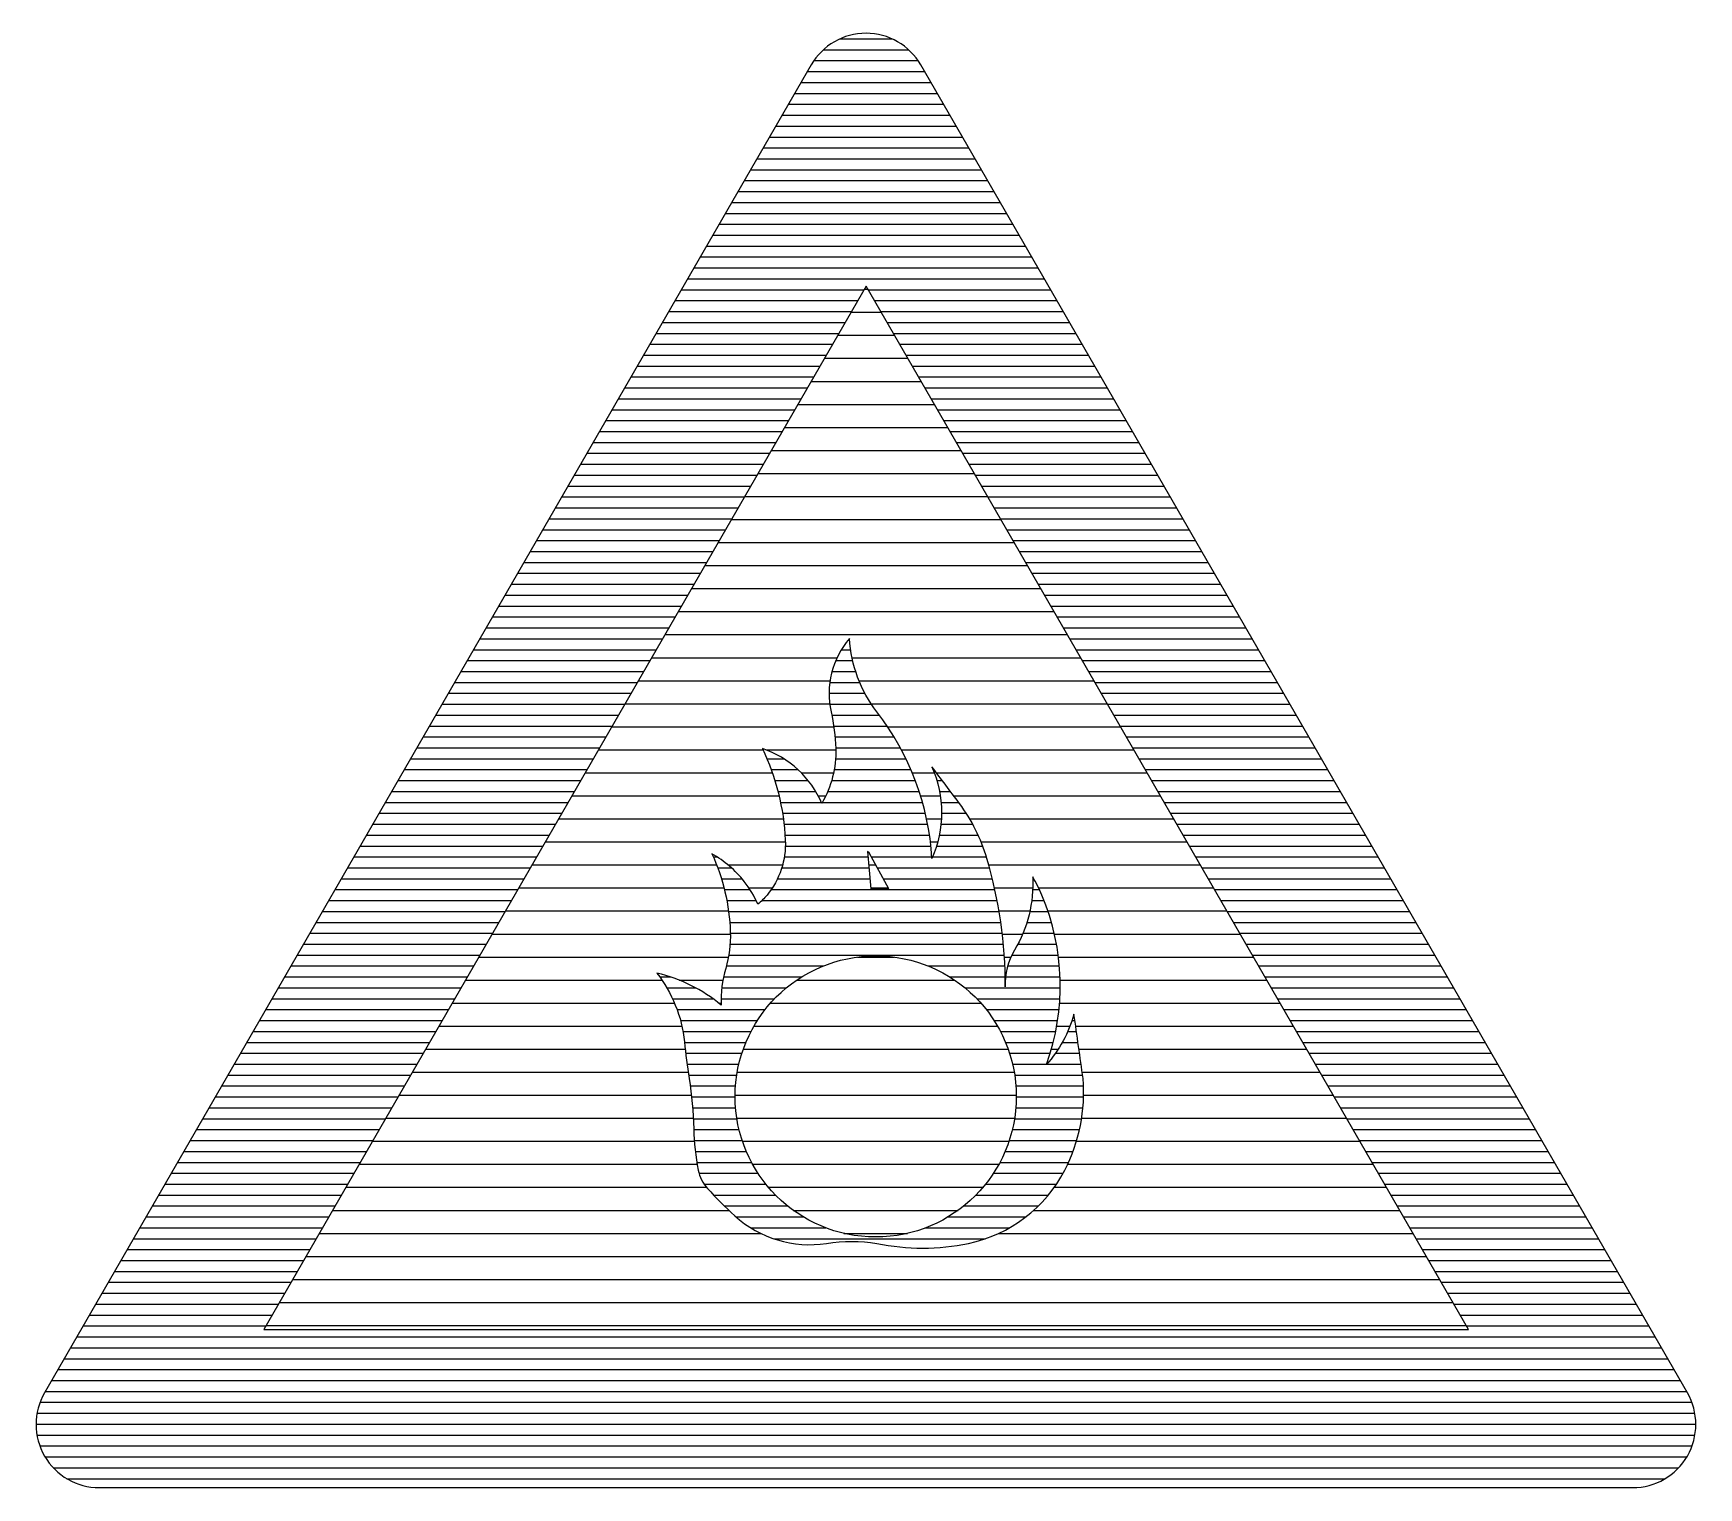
# Model space of a CAD drawing. Header units: millimetres. Extents: x -3 to 2253, y -3 to 1300.
# Drawn here: x 98.06 to 111.8, y 800.9 to 812.9 of the extents above; entities that cross this region are included whole.
import ezdxf

# ---------------------------------------------------------------- set-up
doc = ezdxf.new("R2010")
doc.units = ezdxf.units.MM
doc.layers.add('GEEL', color=2, linetype='Continuous')
doc.layers.add('VEILIG', color=7, linetype='Continuous')

# ---------------------------------------------------------------- blocks, each defined once
blk = doc.blocks.new('*X520')
at = {"color": 0}
for p, q in [((-0.351, 8.73), (0.076, 8.73)), ((-0.567, 8.55), (0.292, 8.55)), ((-0.489, 8.64), (0.213, 8.64)), ((-0.621, 8.46), (0.346, 8.46)), ((-0.725, 8.28), (0.45, 8.28)), ((-0.673, 8.37), (0.398, 8.37)), ((-0.777, 8.19), (0.502, 8.19)), ((-0.881, 8.01), (0.606, 8.01)), ((-0.829, 8.1), (0.554, 8.1)), ((-0.933, 7.92), (0.658, 7.92)), ((-1.037, 7.74), (0.762, 7.74)), ((-0.985, 7.83), (0.71, 7.83)), ((-1.141, 7.56), (0.865, 7.56)), ((-1.089, 7.65), (0.813, 7.65)), ((-1.193, 7.47), (0.917, 7.47)), ((-1.297, 7.29), (1.021, 7.29)), ((-1.245, 7.38), (0.969, 7.38)), ((-1.349, 7.2), (1.073, 7.2)), ((-1.453, 7.02), (1.177, 7.02)), ((-1.401, 7.11), (1.125, 7.11)), ((-1.505, 6.93), (1.229, 6.93)), ((-1.608, 6.75), (1.333, 6.75)), ((-1.556, 6.84), (1.281, 6.84)), ((-1.66, 6.66), (-0.154, 6.66)), ((-0.121, 6.66), (1.385, 6.66)), ((-1.764, 6.48), (-0.258, 6.48)), ((-1.712, 6.57), (-0.206, 6.57)), ((-0.069, 6.57), (1.437, 6.57)), ((-0.017, 6.48), (1.489, 6.48)), ((-1.816, 6.39), (-0.31, 6.39)), ((0.035, 6.39), (1.541, 6.39)), ((-1.92, 6.21), (-0.414, 6.21)), ((-1.868, 6.3), (-0.362, 6.3)), ((0.087, 6.3), (1.593, 6.3)), ((0.139, 6.21), (1.645, 6.21)), ((-1.972, 6.12), (-0.466, 6.12)), ((0.191, 6.12), (1.697, 6.12)), ((-2.076, 5.94), (-0.57, 5.94)), ((-2.024, 6.03), (-0.518, 6.03)), ((0.243, 6.03), (1.749, 6.03)), ((0.295, 5.94), (1.801, 5.94)), ((-2.128, 5.85), (-0.622, 5.85)), ((0.347, 5.85), (1.853, 5.85)), ((-2.232, 5.67), (-0.726, 5.67)), ((-2.18, 5.76), (-0.674, 5.76)), ((0.399, 5.76), (1.905, 5.76)), ((0.45, 5.67), (1.957, 5.67)), ((-2.284, 5.58), (-0.778, 5.58)), ((0.502, 5.58), (2.009, 5.58)), ((-2.388, 5.4), (-0.882, 5.4)), ((-2.336, 5.49), (-0.83, 5.49)), ((0.554, 5.49), (2.061, 5.49)), ((0.606, 5.4), (2.113, 5.4)), ((-2.44, 5.31), (-0.934, 5.31)), ((0.658, 5.31), (2.164, 5.31)), ((-2.544, 5.13), (-1.038, 5.13)), ((-2.492, 5.22), (-0.986, 5.22)), ((0.71, 5.22), (2.216, 5.22)), ((0.762, 5.13), (2.268, 5.13)), ((-2.648, 4.95), (-1.142, 4.95)), ((-2.596, 5.04), (-1.09, 5.04)), ((0.814, 5.04), (2.32, 5.04)), ((0.866, 4.95), (2.372, 4.95)), ((-2.7, 4.86), (-1.193, 4.86)), ((0.918, 4.86), (2.424, 4.86)), ((-2.804, 4.68), (-1.297, 4.68)), ((-2.752, 4.77), (-1.245, 4.77)), ((0.97, 4.77), (2.476, 4.77)), ((1.022, 4.68), (2.528, 4.68)), ((-2.856, 4.59), (-1.349, 4.59)), ((1.074, 4.59), (2.58, 4.59)), ((-2.959, 4.41), (-1.453, 4.41)), ((-2.907, 4.5), (-1.401, 4.5)), ((1.126, 4.5), (2.632, 4.5)), ((1.178, 4.41), (2.684, 4.41)), ((-3.011, 4.32), (-1.505, 4.32)), ((1.23, 4.32), (2.736, 4.32)), ((-3.115, 4.14), (-1.609, 4.14)), ((-3.063, 4.23), (-1.557, 4.23)), ((1.282, 4.23), (2.788, 4.23)), ((1.334, 4.14), (2.84, 4.14)), ((-3.167, 4.05), (-1.661, 4.05)), ((1.386, 4.05), (2.892, 4.05)), ((-3.271, 3.87), (-1.765, 3.87)), ((-3.219, 3.96), (-1.713, 3.96)), ((1.438, 3.96), (2.944, 3.96)), ((1.49, 3.87), (2.996, 3.87)), ((-3.323, 3.78), (-1.817, 3.78)), ((-0.276, 3.78), (-0.274, 3.78)), ((1.542, 3.78), (3.048, 3.78)), ((-3.427, 3.6), (-1.921, 3.6)), ((-3.375, 3.69), (-1.869, 3.69)), ((-0.387, 3.6), (-0.248, 3.6)), ((-0.341, 3.69), (-0.265, 3.69)), ((1.594, 3.69), (3.1, 3.69)), ((1.646, 3.6), (3.152, 3.6)), ((-3.479, 3.51), (-1.973, 3.51)), ((-0.418, 3.51), (-0.223, 3.51)), ((1.698, 3.51), (3.204, 3.51)), ((-3.583, 3.33), (-2.077, 3.33)), ((-3.531, 3.42), (-2.025, 3.42)), ((-0.442, 3.33), (-0.146, 3.33)), ((-0.436, 3.42), (-0.189, 3.42)), ((1.75, 3.42), (3.256, 3.42)), ((1.801, 3.33), (3.308, 3.33)), ((-3.635, 3.24), (-2.129, 3.24)), ((-0.437, 3.24), (-0.093, 3.24)), ((1.853, 3.24), (3.36, 3.24)), ((-3.739, 3.06), (-2.233, 3.06)), ((-3.687, 3.15), (-2.181, 3.15)), ((-0.42, 3.15), (-0.027, 3.15)), ((-0.404, 3.06), (0.037, 3.06)), ((1.905, 3.15), (3.412, 3.15)), ((1.957, 3.06), (3.464, 3.06)), ((-3.791, 2.97), (-2.285, 2.97)), ((-0.393, 2.97), (0.094, 2.97)), ((2.009, 2.97), (3.515, 2.97)), ((-3.895, 2.79), (-2.389, 2.79)), ((-3.843, 2.88), (-2.337, 2.88)), ((-0.955, 2.79), (-0.816, 2.79)), ((-0.389, 2.79), (0.192, 2.79)), ((-0.388, 2.88), (0.146, 2.88)), ((2.061, 2.88), (3.567, 2.88)), ((2.113, 2.79), (3.619, 2.79)), ((-3.947, 2.7), (-2.441, 2.7)), ((-0.92, 2.7), (-0.699, 2.7)), ((-0.4, 2.7), (0.233, 2.7)), ((0.416, 2.7), (0.424, 2.7)), ((2.165, 2.7), (3.671, 2.7)), ((-4.051, 2.52), (-2.544, 2.52)), ((-3.999, 2.61), (-2.493, 2.61)), ((-0.89, 2.61), (-0.615, 2.61)), ((-0.864, 2.52), (-0.552, 2.52)), ((-0.453, 2.52), (0.301, 2.52)), ((-0.421, 2.61), (0.269, 2.61)), ((0.447, 2.61), (0.492, 2.61)), ((0.469, 2.52), (0.559, 2.52)), ((2.217, 2.61), (3.723, 2.61)), ((2.269, 2.52), (3.775, 2.52)), ((-4.155, 2.34), (-2.648, 2.34)), ((-4.103, 2.43), (-2.596, 2.43)), ((-0.843, 2.43), (-0.505, 2.43)), ((-0.827, 2.34), (0.351, 2.34)), ((-0.496, 2.43), (0.328, 2.43)), ((0.481, 2.43), (0.626, 2.43)), ((0.485, 2.34), (0.689, 2.34)), ((2.321, 2.43), (3.827, 2.43)), ((2.373, 2.34), (3.879, 2.34)), ((-4.206, 2.25), (-2.7, 2.25)), ((-0.814, 2.25), (0.371, 2.25)), ((0.48, 2.25), (0.743, 2.25)), ((2.425, 2.25), (3.931, 2.25)), ((-4.31, 2.07), (-2.804, 2.07)), ((-4.258, 2.16), (-2.752, 2.16)), ((-0.806, 2.16), (0.386, 2.16)), ((-0.803, 2.07), (0.398, 2.07)), ((0.444, 2.07), (0.825, 2.07)), ((0.467, 2.16), (0.788, 2.16)), ((2.477, 2.16), (3.983, 2.16)), ((2.529, 2.07), (4.035, 2.07)), ((-4.362, 1.98), (-2.856, 1.98)), ((-1.397, 1.98), (-1.367, 1.98)), ((-0.812, 1.98), (-0.121, 1.98)), ((-0.093, 1.98), (0.405, 1.98)), ((0.412, 1.98), (0.856, 1.98)), ((2.581, 1.98), (4.087, 1.98)), ((-4.466, 1.8), (-2.96, 1.8)), ((-4.414, 1.89), (-2.908, 1.89)), ((-1.361, 1.89), (-1.248, 1.89)), ((-1.331, 1.8), (-1.162, 1.8)), ((-0.868, 1.8), (-0.105, 1.8)), ((-0.833, 1.89), (-0.113, 1.89)), ((-0.044, 1.89), (0.882, 1.89)), ((0.005, 1.8), (0.905, 1.8)), ((1.239, 1.8), (1.247, 1.8)), ((2.633, 1.89), (4.139, 1.89)), ((2.685, 1.8), (4.191, 1.8)), ((-4.518, 1.71), (-3.012, 1.71)), ((-1.306, 1.71), (-1.095, 1.71)), ((-0.921, 1.71), (0.926, 1.71)), ((1.238, 1.71), (1.293, 1.71)), ((2.737, 1.71), (4.243, 1.71)), ((-4.622, 1.53), (-3.116, 1.53)), ((-4.57, 1.62), (-3.064, 1.62)), ((-1.286, 1.62), (-1.045, 1.62)), ((-1.271, 1.53), (0.961, 1.53)), ((-0.996, 1.62), (0.944, 1.62)), ((1.214, 1.53), (1.365, 1.53)), ((1.23, 1.62), (1.332, 1.62)), ((2.789, 1.62), (4.295, 1.62)), ((2.841, 1.53), (4.347, 1.53)), ((-4.674, 1.44), (-3.168, 1.44)), ((-1.262, 1.44), (0.975, 1.44)), ((1.19, 1.44), (1.392, 1.44)), ((2.893, 1.44), (4.399, 1.44)), ((-4.778, 1.26), (-3.272, 1.26)), ((-4.726, 1.35), (-3.22, 1.35)), ((-1.259, 1.26), (0.996, 1.26)), ((-1.257, 1.35), (0.986, 1.35)), ((1.115, 1.26), (1.434, 1.26)), ((1.157, 1.35), (1.415, 1.35)), ((2.945, 1.35), (4.451, 1.35)), ((2.997, 1.26), (4.503, 1.26)), ((-4.83, 1.17), (-3.324, 1.17)), ((-1.27, 1.17), (1.003, 1.17)), ((1.064, 1.17), (1.448, 1.17)), ((3.049, 1.17), (4.555, 1.17)), ((-4.934, 0.99), (-3.428, 0.99)), ((-4.882, 1.08), (-3.376, 1.08)), ((-1.839, 0.99), (-1.75, 0.99)), ((-1.313, 0.99), (-0.669, 0.99)), ((-1.289, 1.08), (-0.491, 1.08)), ((0.377, 1.08), (1.008, 1.08)), ((0.554, 0.99), (1.011, 0.99)), ((1.013, 0.99), (1.463, 0.99)), ((1.03, 1.08), (1.458, 1.08)), ((3.101, 1.08), (4.607, 1.08)), ((3.152, 0.99), (4.659, 0.99)), ((-4.986, 0.9), (-3.48, 0.9)), ((-1.782, 0.9), (-1.544, 0.9)), ((-1.327, 0.9), (-0.794, 0.9)), ((0.68, 0.9), (1.465, 0.9)), ((3.204, 0.9), (4.711, 0.9)), ((-5.09, 0.72), (-3.584, 0.72)), ((-5.038, 0.81), (-3.532, 0.81)), ((-1.734, 0.81), (-1.401, 0.81)), ((-1.696, 0.72), (-0.97, 0.72)), ((-1.333, 0.81), (-0.892, 0.81)), ((0.777, 0.81), (1.462, 0.81)), ((0.856, 0.72), (1.455, 0.72)), ((3.256, 0.81), (4.763, 0.81)), ((3.308, 0.72), (4.815, 0.72)), ((-5.142, 0.63), (-3.636, 0.63)), ((-1.667, 0.63), (-1.034, 0.63)), ((0.919, 0.63), (1.443, 0.63)), ((1.562, 0.63), (1.586, 0.63)), ((3.36, 0.63), (4.866, 0.63)), ((-5.246, 0.45), (-3.74, 0.45)), ((-5.194, 0.54), (-3.688, 0.54)), ((-1.647, 0.54), (-1.086, 0.54)), ((-1.635, 0.45), (-1.128, 0.45)), ((0.972, 0.54), (1.428, 0.54)), ((1.014, 0.45), (1.407, 0.45)), ((1.482, 0.45), (1.612, 0.45)), ((1.527, 0.54), (1.599, 0.54)), ((3.412, 0.54), (4.918, 0.54)), ((3.464, 0.45), (4.97, 0.45)), ((-5.298, 0.36), (-3.792, 0.36)), ((-1.625, 0.36), (-1.161, 0.36)), ((1.047, 0.36), (1.383, 0.36)), ((1.425, 0.36), (1.624, 0.36)), ((3.516, 0.36), (5.022, 0.36)), ((-5.402, 0.18), (-3.895, 0.18)), ((-5.35, 0.27), (-3.844, 0.27)), ((-1.614, 0.27), (-1.186, 0.27)), ((-1.602, 0.18), (-1.204, 0.18)), ((1.072, 0.27), (1.353, 0.27)), ((1.089, 0.18), (1.65, 0.18)), ((1.355, 0.27), (1.637, 0.27)), ((3.568, 0.27), (5.074, 0.27)), ((3.62, 0.18), (5.126, 0.18)), ((-5.506, 0), (-3.999, 0)), ((-5.454, 0.09), (-3.947, 0.09)), ((-1.589, 0.09), (-1.214, 0.09)), ((-1.578, 0), (-1.217, 0)), ((1.1, 0.09), (1.658, 0.09)), ((1.103, 0), (1.658, 0)), ((3.672, 0.09), (5.178, 0.09)), ((3.724, 0), (5.23, 0)), ((-5.557, -0.09), (-4.051, -0.09)), ((-1.569, -0.09), (-1.213, -0.09)), ((1.099, -0.09), (1.653, -0.09)), ((3.776, -0.09), (5.282, -0.09)), ((-5.661, -0.27), (-4.155, -0.27)), ((-5.609, -0.18), (-4.103, -0.18)), ((-1.563, -0.18), (-1.203, -0.18)), ((-1.56, -0.27), (-1.184, -0.27)), ((1.07, -0.27), (1.624, -0.27)), ((1.088, -0.18), (1.641, -0.18)), ((3.828, -0.18), (5.334, -0.18)), ((3.88, -0.27), (5.386, -0.27)), ((-5.713, -0.36), (-4.207, -0.36)), ((-1.555, -0.36), (-1.159, -0.36)), ((1.044, -0.36), (1.601, -0.36)), ((3.932, -0.36), (5.438, -0.36)), ((-5.817, -0.54), (-4.311, -0.54)), ((-5.765, -0.45), (-4.259, -0.45)), ((-1.546, -0.45), (-1.125, -0.45)), ((-1.533, -0.54), (-1.082, -0.54)), ((0.967, -0.54), (1.533, -0.54)), ((1.01, -0.45), (1.571, -0.45)), ((3.984, -0.45), (5.49, -0.45)), ((4.036, -0.54), (5.542, -0.54)), ((-5.869, -0.63), (-4.363, -0.63)), ((-1.516, -0.63), (-1.029, -0.63)), ((0.914, -0.63), (1.489, -0.63)), ((4.088, -0.63), (5.594, -0.63)), ((-5.973, -0.81), (-4.467, -0.81)), ((-5.921, -0.72), (-4.415, -0.72)), ((-1.474, -0.72), (-0.963, -0.72)), ((-1.395, -0.81), (-0.883, -0.81)), ((0.769, -0.81), (1.367, -0.81)), ((0.849, -0.72), (1.434, -0.72)), ((4.14, -0.72), (5.646, -0.72)), ((4.192, -0.81), (5.698, -0.81)), ((-6.025, -0.9), (-4.519, -0.9)), ((-1.307, -0.9), (-0.784, -0.9)), ((0.669, -0.9), (1.284, -0.9)), ((4.244, -0.9), (5.75, -0.9)), ((-6.129, -1.08), (-4.623, -1.08)), ((-6.077, -0.99), (-4.571, -0.99)), ((-1.21, -0.99), (-0.655, -0.99)), ((-1.089, -1.08), (-0.47, -1.08)), ((0.355, -1.08), (1.047, -1.08)), ((0.54, -0.99), (1.181, -0.99)), ((4.296, -0.99), (5.802, -0.99)), ((4.348, -1.08), (5.854, -1.08)), ((-6.181, -1.17), (-4.675, -1.17)), ((-0.899, -1.17), (0.848, -1.17)), ((4.4, -1.17), (5.906, -1.17)), ((-6.285, -1.35), (-4.779, -1.35)), ((-6.233, -1.26), (-4.727, -1.26)), ((4.452, -1.26), (5.958, -1.26)), ((4.503, -1.35), (6.01, -1.35)), ((-6.337, -1.44), (-4.831, -1.44)), ((4.555, -1.44), (6.062, -1.44)), ((-6.441, -1.62), (-4.935, -1.62)), ((-6.389, -1.53), (-4.883, -1.53)), ((4.607, -1.53), (6.114, -1.53)), ((4.659, -1.62), (6.166, -1.62)), ((-6.493, -1.71), (-4.987, -1.71)), ((4.711, -1.71), (6.217, -1.71)), ((-6.597, -1.89), (-5.091, -1.89)), ((-6.545, -1.8), (-5.039, -1.8)), ((4.763, -1.8), (6.269, -1.8)), ((4.815, -1.89), (6.321, -1.89)), ((-6.649, -1.98), (6.373, -1.98)), ((-6.753, -2.16), (6.477, -2.16)), ((-6.701, -2.07), (6.425, -2.07)), ((-6.805, -2.25), (6.529, -2.25)), ((-6.908, -2.43), (6.633, -2.43)), ((-6.857, -2.34), (6.581, -2.34)), ((-6.977, -2.61), (6.702, -2.61)), ((-6.952, -2.52), (6.677, -2.52)), ((-6.985, -2.7), (6.71, -2.7)), ((-6.978, -2.79), (6.702, -2.79)), ((-6.954, -2.88), (6.679, -2.88)), ((-6.911, -2.97), (6.636, -2.97)), ((-6.844, -3.06), (6.568, -3.06)), ((-6.732, -3.15), (6.456, -3.15))]:
    blk.add_line(p, q, dxfattribs=at)
blk = doc.blocks.new('*X519')
at = {"color": 0}
for p, q in [((7.284, 0.38), (7.312, 0.38)), ((7.174, 0.19), (7.421, 0.19)), ((7.064, 0), (7.531, 0)), ((6.955, -0.19), (7.641, -0.19)), ((6.845, -0.38), (7.751, -0.38)), ((6.735, -0.57), (7.86, -0.57)), ((6.626, -0.76), (7.97, -0.76)), ((6.516, -0.95), (8.08, -0.95)), ((6.406, -1.14), (8.189, -1.14)), ((6.296, -1.33), (8.299, -1.33)), ((6.187, -1.52), (8.409, -1.52)), ((6.077, -1.71), (8.518, -1.71)), ((5.967, -1.9), (8.628, -1.9)), ((5.858, -2.09), (8.738, -2.09)), ((5.748, -2.28), (8.848, -2.28)), ((5.638, -2.47), (8.957, -2.47)), ((5.529, -2.66), (7.059, -2.66)), ((7.182, -2.66), (9.067, -2.66)), ((5.419, -2.85), (7.001, -2.85)), ((7.24, -2.85), (9.177, -2.85)), ((5.309, -3.04), (6.998, -3.04)), ((7.34, -3.04), (9.286, -3.04)), ((5.199, -3.23), (7.032, -3.23)), ((7.476, -3.23), (9.396, -3.23)), ((5.09, -3.42), (6.448, -3.42)), ((6.471, -3.42), (7.048, -3.42)), ((7.589, -3.42), (9.506, -3.42)), ((4.98, -3.61), (6.525, -3.61)), ((6.763, -3.61), (7.03, -3.61)), ((7.679, -3.61), (7.861, -3.61)), ((7.879, -3.61), (9.615, -3.61)), ((4.87, -3.8), (6.58, -3.8)), ((6.904, -3.8), (6.967, -3.8)), ((7.747, -3.8), (7.91, -3.8)), ((8.021, -3.8), (9.725, -3.8)), ((4.761, -3.99), (6.616, -3.99)), ((7.797, -3.99), (7.919, -3.99)), ((8.153, -3.99), (9.835, -3.99)), ((4.651, -4.18), (6.632, -4.18)), ((7.829, -4.18), (7.889, -4.18)), ((8.247, -4.18), (9.945, -4.18)), ((4.541, -4.37), (6.065, -4.37)), ((6.159, -4.37), (6.61, -4.37)), ((7.32, -4.37), (7.378, -4.37)), ((8.31, -4.37), (10.054, -4.37)), ((4.432, -4.56), (6.126, -4.56)), ((6.331, -4.56), (6.525, -4.56)), ((7.337, -4.56), (7.482, -4.56)), ((8.358, -4.56), (8.674, -4.56)), ((8.722, -4.56), (10.164, -4.56)), ((4.322, -4.75), (6.163, -4.75)), ((8.395, -4.75), (8.651, -4.75)), ((8.799, -4.75), (10.274, -4.75)), ((4.212, -4.94), (6.179, -4.94)), ((8.422, -4.94), (8.59, -4.94)), ((8.852, -4.94), (10.383, -4.94)), ((4.103, -5.13), (6.163, -5.13)), ((7.227, -5.13), (7.529, -5.13)), ((8.439, -5.13), (8.492, -5.13)), ((8.886, -5.13), (10.493, -5.13)), ((3.993, -5.32), (5.614, -5.32)), ((5.755, -5.32), (6.118, -5.32)), ((6.727, -5.32), (8.029, -5.32)), ((8.446, -5.32), (8.447, -5.32)), ((8.9, -5.32), (10.603, -5.32)), ((3.883, -5.51), (5.717, -5.51)), ((6.082, -5.51), (6.102, -5.51)), ((6.511, -5.51), (8.246, -5.51)), ((8.895, -5.51), (10.712, -5.51)), ((3.773, -5.7), (5.779, -5.7)), ((6.374, -5.7), (8.383, -5.7)), ((8.871, -5.7), (8.981, -5.7)), ((9.028, -5.7), (10.822, -5.7)), ((3.664, -5.89), (5.806, -5.89)), ((6.286, -5.89), (8.471, -5.89)), ((8.828, -5.89), (8.884, -5.89)), ((9.055, -5.89), (10.932, -5.89)), ((3.554, -6.08), (5.83, -6.08)), ((6.236, -6.08), (8.521, -6.08)), ((9.082, -6.08), (11.041, -6.08)), ((3.444, -6.27), (5.856, -6.27)), ((6.218, -6.27), (8.538, -6.27)), ((9.094, -6.27), (11.151, -6.27)), ((3.335, -6.46), (5.872, -6.46)), ((6.232, -6.46), (8.524, -6.46)), ((9.077, -6.46), (11.261, -6.46)), ((3.225, -6.65), (5.881, -6.65)), ((6.279, -6.65), (8.478, -6.65)), ((9.034, -6.65), (11.371, -6.65)), ((3.115, -6.84), (5.905, -6.84)), ((6.362, -6.84), (8.394, -6.84)), ((8.962, -6.84), (11.48, -6.84)), ((3.006, -7.03), (5.981, -7.03)), ((6.493, -7.03), (8.263, -7.03)), ((8.852, -7.03), (11.59, -7.03)), ((2.896, -7.22), (6.166, -7.22)), ((6.698, -7.22), (8.058, -7.22)), ((8.682, -7.22), (11.7, -7.22)), ((2.786, -7.41), (6.429, -7.41)), ((7.115, -7.41), (7.641, -7.41)), ((8.394, -7.41), (11.809, -7.41)), ((2.676, -7.6), (11.919, -7.6)), ((2.567, -7.79), (12.029, -7.79)), ((2.457, -7.98), (12.138, -7.98)), ((2.347, -8.17), (12.248, -8.17))]:
    blk.add_line(p, q, dxfattribs=at)
blk = doc.blocks.new('2011')
at = {"layer": 'VEILIG'}
for p, q in [((-0.07, 5.812), (-5.04, -2.797)), ((4.9, -2.797), (-0.07, 5.812)), ((-5.04, -2.797), (4.9, -2.797))]:
    blk.add_line(p, q, dxfattribs=at)
for points in [[(6.707, -3.319), (0.382, 7.638, 0.57735), (-0.522, 7.638), (-6.848, -3.319, 0.57735), (-6.396, -4.101), (6.256, -4.101, 0.57735)], [(0.02, -2.086, 0.104122), (0.776, -2.086, 0.2255), (1.57, -1.481, 0.140281), (1.721, -0.725, 0.000763), (1.646, -0.195, -0.112021), (1.419, -0.611, 0.18821), (1.381, 0.788, 0.032291), (1.305, 0.939, -0.150368), (1.154, 0.334, 0.150368), (1.079, 0.031, 0.072783), (0.927, 1.09, 0.08845), (0.701, 1.544, 0.001706), (0.474, 1.846, -0.207987), (0.474, 1.09, 0.150368), (0.02, 2.3, -0.150368), (-0.207, 2.905, 0.236068), (-0.358, 2.3, -0.047192), (-0.32, 1.997, -0.138383), (-0.434, 1.544, 0.21296), (-0.925, 1.997, -0.09902), (-0.736, 1.241, -0.186795), (-0.887, 0.788, -0.047192), (-0.963, 0.712, 0.062258), (-1.076, 0.901, 0.09902), (-1.341, 1.128, -0.09902), (-1.19, 0.485, -0.07919), (-1.228, 0.183, 0.07919), (-1.265, -0.12, 0.115121), (-1.795, 0.145, -0.062258), (-1.644, -0.12, -0.075047), (-1.568, -0.422, 0.014595), (-1.53, -0.725, -0.031452), (-1.492, -1.141, 0.041464), (-1.455, -1.481, 0.135882), (-1.379, -1.632, 0.025826), (-1.152, -1.859, 0.224827), (-0.396, -2.086, -0.075565)]]:
    blk.add_lwpolyline(points, format="xyb", close=True, dxfattribs=at)
blk.add_lwpolyline([(-0.057, 1.149), (-0.03, 0.839), (0.118, 0.839), (-0.044, 1.136)], close=True, dxfattribs=at)
blk.add_circle((0.01, -0.873), 1.16, dxfattribs=at)
at = {"layer": 'GEEL'}
blk.add_blockref('*X519', (-7.368, 5.407), dxfattribs=at)
at = {"layer": 'VEILIG'}
blk.add_blockref('*X520', (0.067, -0.877), dxfattribs=at)

msp = doc.modelspace()

# ---------------------------------------------------------------- block references
msp.add_blockref('2011', (105, 805))

doc.saveas('drawing.dxf')
